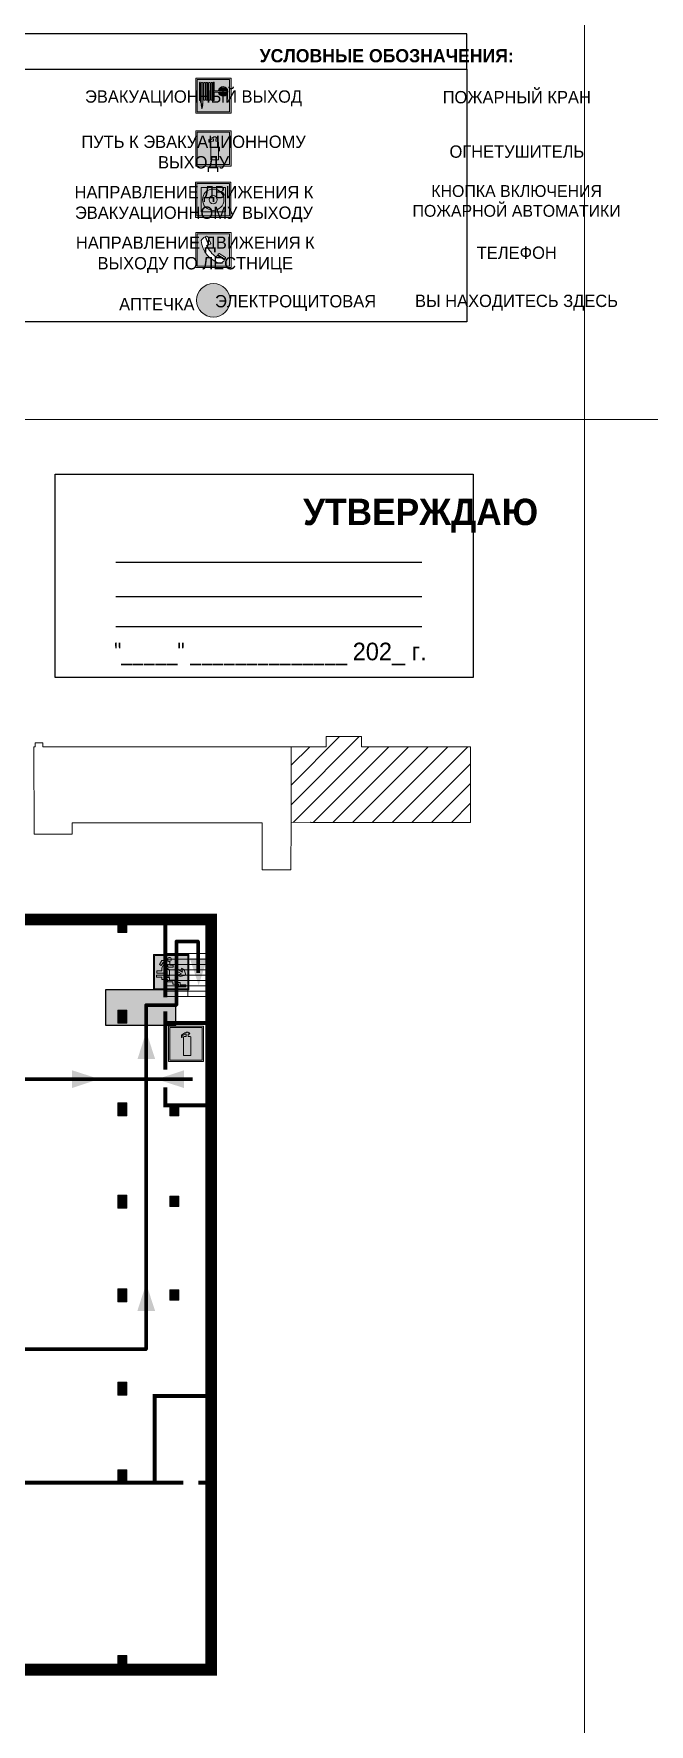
# Model space of a CAD drawing. Header units: millimetres. Extents: x 13810 to 67229, y 12374 to 21950.
# Drawn here: x 38637.1 to 38777, y 15042.7 to 15426.6 of the extents above; entities that cross this region are included whole.
import ezdxf

# ---------------------------------------------------------------- set-up
doc = ezdxf.new("R2010")
doc.units = ezdxf.units.MM
doc.layers.add('План_Штампы', color=7, linetype='Continuous')
doc.styles.add('обычный', font='arial.ttf')

# ---------------------------------------------------------------- blocks, each defined once
blk = doc.blocks.new('A$C37112FD5')
at = {"true_color": 0xf5f5ff}
h = blk.add_hatch(color=7, dxfattribs=at)
h.dxf.hatch_style = 1
h.paths.add_polyline_path([(12.8, -7.4), (0, -7.4), (0, -20.2), (12.8, -20.2)])
h.paths.add_polyline_path([(12.29, -7.91), (12.29, -19.69), (0.51, -19.69), (0.51, -7.91)], flags=16)
h.paths.add_polyline_path([(4.98, -9.04, -0.42597), (5.17, -9.22), (5.17, -12.25), (5.17, -15.29, -0.432244), (4.98, -15.47), (4.83, -15.47, -0.42597), (4.64, -15.29), (4.64, -12.25), (4.64, -9.22, -0.432244), (4.83, -9.04)], flags=0)
h.paths.add_polyline_path([(4.28, -9.22), (4.28, -12.25), (4.28, -15.29, -0.432244), (4.09, -15.47), (3.94, -15.47, -0.42597), (3.75, -15.29), (3.75, -12.25), (3.75, -9.22, -0.432244), (3.94, -9.04), (4.09, -9.04, -0.42597)], flags=0)
h.paths.add_polyline_path([(5.72, -9.04), (5.87, -9.04, -0.42597), (6.06, -9.22), (6.06, -12.25), (6.06, -15.29, -0.432244), (5.87, -15.47), (5.72, -15.47, -0.42597), (5.53, -15.29), (5.53, -12.25), (5.53, -9.22, -0.432244)], flags=0)
h.paths.add_polyline_path([(6.42, -8.9), (6.5, -8.9, -0.42597), (6.69, -9.08), (6.69, -12.03), (8.21, -12.03, -15.824349), (8.21, -12.47), (6.69, -12.47), (6.69, -15.42, -0.432244), (6.5, -15.6), (6.42, -15.6)], flags=0)
h.paths.add_polyline_path([(3.39, -9.22), (3.39, -12.25), (3.39, -15.29, -0.432244), (3.2, -15.47), (3.05, -15.47, -0.42597), (2.85, -15.29), (2.85, -12.25), (2.85, -9.22, -0.432244), (3.05, -9.04), (3.2, -9.04, -0.42597)], flags=0)
h.paths.add_polyline_path([(2.5, -9.22), (2.5, -16.71), (1.96, -16.71), (1.96, -9.22, -0.432244), (2.15, -9.04), (2.31, -9.04, -0.42597)], flags=0)
h.paths.add_polyline_path([(1.61, -8.9), (1.61, -15.6), (1.57, -15.6, -0.42597), (1.37, -15.42), (1.37, -12.03), (1.37, -9.09, -0.432244), (1.57, -8.9)], flags=0)
h.paths.add_polyline_path([(9.76, -10.81), (9.76, -12.03), (8.49, -12.03, -0.336371)], flags=0)
h.paths.add_polyline_path([(8.49, -12.47), (9.76, -12.47), (9.76, -13.7, -0.336371)], flags=0)
h.paths.add_polyline_path([(10.11, -10.81, -0.336371), (11.38, -12.03), (10.11, -12.03)], flags=0)
h.paths.add_polyline_path([(10.11, -12.47), (11.38, -12.47, -0.336371), (10.11, -13.7)], flags=0)
h.paths.add_polyline_path([(2.5, -16.84), (2.5, -17.05), (1.97, -17.05), (1.97, -16.84)], flags=0)
h.paths.add_polyline_path([(2.5, -17.24, -0.033778), (2.24, -18.6, -0.033778), (1.97, -17.24)], flags=0)
h = blk.add_hatch(color=242)
h.dxf.hatch_style = 1
h.paths.add_polyline_path([(12.29, -7.91), (0.51, -7.91), (0.51, -19.69), (12.29, -19.69)])
h.paths.add_polyline_path([(6.42, -15.6), (6.42, -8.9), (6.5, -8.9, -0.42597), (6.69, -9.08), (6.69, -12.03), (8.21, -12.03, -15.824349), (8.21, -12.47), (6.69, -12.47), (6.69, -15.42, -0.432244), (6.5, -15.6)], flags=16)
h.paths.add_polyline_path([(5.87, -15.47), (5.72, -15.47, -0.42597), (5.53, -15.29), (5.53, -12.25), (5.53, -9.22, -0.432244), (5.72, -9.04), (5.87, -9.04, -0.42597), (6.06, -9.22), (6.06, -12.25), (6.06, -15.29, -0.432244)], flags=16)
h.paths.add_polyline_path([(4.98, -15.47), (4.83, -15.47, -0.42597), (4.64, -15.29), (4.64, -12.25), (4.64, -9.22, -0.432244), (4.83, -9.04), (4.98, -9.04, -0.42597), (5.17, -9.22), (5.17, -12.25), (5.17, -15.29, -0.432244)], flags=16)
h.paths.add_polyline_path([(4.09, -15.47), (3.94, -15.47, -0.42597), (3.75, -15.29), (3.75, -12.25), (3.75, -9.22, -0.432244), (3.94, -9.04), (4.09, -9.04, -0.42597), (4.28, -9.22), (4.28, -12.25), (4.28, -15.29, -0.432244)], flags=16)
h.paths.add_polyline_path([(3.2, -15.47), (3.05, -15.47, -0.42597), (2.85, -15.29), (2.85, -12.25), (2.85, -9.22, -0.432244), (3.05, -9.04), (3.2, -9.04, -0.42597), (3.39, -9.22), (3.39, -12.25), (3.39, -15.29, -0.432244)], flags=16)
h.paths.add_polyline_path([(2.5, -17.05), (1.97, -17.05), (1.97, -16.84), (2.5, -16.84)], flags=16)
h.paths.add_polyline_path([(2.5, -17.24, -0.033778), (2.24, -18.6, -0.033778), (1.97, -17.24)], flags=16)
h.paths.add_polyline_path([(2.5, -16.71), (1.96, -16.71), (1.96, -9.22, -0.432244), (2.15, -9.04), (2.31, -9.04, -0.42597), (2.5, -9.22)], flags=16)
h.paths.add_polyline_path([(1.61, -15.6), (1.57, -15.6, -0.42597), (1.37, -15.42), (1.37, -12.03), (1.37, -9.09, -0.432244), (1.57, -8.9), (1.61, -8.9)], flags=16)
h.paths.add_polyline_path([(8.49, -12.47), (9.76, -12.47), (9.76, -13.7, -0.336371)], flags=0)
h.paths.add_polyline_path([(10.11, -13.7), (10.11, -12.47), (11.38, -12.47, -0.336371)], flags=0)
h.paths.add_polyline_path([(8.49, -12.03, -0.336371), (9.76, -10.81), (9.76, -12.03)], flags=0)
h.paths.add_polyline_path([(10.11, -12.03), (10.11, -10.81, -0.336371), (11.38, -12.03)], flags=0)
h = blk.add_hatch(color=7, dxfattribs=at)
h.dxf.hatch_style = 1
h.paths.add_polyline_path([(1.61, -8.9), (1.57, -8.9, 0.432244), (1.37, -9.09), (1.37, -12.03), (1.37, -15.42, 0.42597), (1.57, -15.6), (1.61, -15.6)])
h.paths.add_polyline_path([(2.5, -9.22, 0.42597), (2.31, -9.04), (2.15, -9.04, 0.432244), (1.96, -9.22), (1.96, -16.71), (2.5, -16.71)])
h.paths.add_polyline_path([(2.5, -16.84), (1.97, -16.84), (1.97, -17.05), (2.5, -17.05)])
h.paths.add_polyline_path([(2.5, -17.24), (1.97, -17.24, 0.033778), (2.24, -18.6, 0.033778)])
h.paths.add_polyline_path([(3.39, -12.25), (3.39, -9.22, 0.42597), (3.2, -9.04), (3.05, -9.04, 0.432244), (2.85, -9.22), (2.85, -12.25), (2.85, -15.29, 0.42597), (3.05, -15.47), (3.2, -15.47, 0.432244), (3.39, -15.29)])
h.paths.add_polyline_path([(4.28, -12.25), (4.28, -9.22, 0.42597), (4.09, -9.04), (3.94, -9.04, 0.432244), (3.75, -9.22), (3.75, -12.25), (3.75, -15.29, 0.42597), (3.94, -15.47), (4.09, -15.47, 0.432244), (4.28, -15.29)])
h.paths.add_polyline_path([(5.17, -12.25), (5.17, -9.22, 0.42597), (4.98, -9.04), (4.83, -9.04, 0.432244), (4.64, -9.22), (4.64, -12.25), (4.64, -15.29, 0.42597), (4.83, -15.47), (4.98, -15.47, 0.432244), (5.17, -15.29)])
h.paths.add_polyline_path([(6.06, -12.25), (6.06, -9.22, 0.42597), (5.87, -9.04), (5.72, -9.04, 0.432244), (5.53, -9.22), (5.53, -12.25), (5.53, -15.29, 0.42597), (5.72, -15.47), (5.87, -15.47, 0.432244), (6.06, -15.29)])
h.paths.add_polyline_path([(6.69, -12.47), (8.21, -12.47, 15.824349), (8.21, -12.03), (6.69, -12.03), (6.69, -9.08, 0.42597), (6.5, -8.9), (6.42, -8.9), (6.42, -15.6), (6.5, -15.6, 0.432244), (6.69, -15.42)])
h.paths.add_polyline_path([(8.49, -12.47), (9.76, -12.47), (9.76, -13.7, -0.336371)], flags=16)
h.paths.add_polyline_path([(8.49, -12.03, -0.336371), (9.76, -10.81), (9.76, -12.03)], flags=16)
h.paths.add_polyline_path([(10.11, -12.47), (11.38, -12.47, -0.336371), (10.11, -13.7)], flags=16)
h.paths.add_polyline_path([(10.11, -12.03), (10.11, -10.81, -0.336371), (11.38, -12.03)], flags=16)
h = blk.add_hatch(color=242)
h.dxf.hatch_style = 1
h.paths.add_polyline_path([(9.76, -10.81, 0.336371), (8.49, -12.03), (9.76, -12.03)])
h.paths.add_polyline_path([(10.11, -10.81), (10.11, -12.03), (11.38, -12.03, 0.336371)])
h.paths.add_polyline_path([(11.38, -12.47), (10.11, -12.47), (10.11, -13.7, 0.336371)])
h.paths.add_polyline_path([(9.76, -12.47), (8.49, -12.47, 0.336371), (9.76, -13.7)])
at = {"color": 242, "lineweight": 5}
for p, q in [((0, -20.2), (0, -7.4)), ((0, -7.4), (12.8, -7.4)), ((1.37, -12.03), (1.37, -9.08)), ((1.37, -12.03), (1.37, -15.42)), ((1.57, -8.9), (1.61, -8.9)), ((1.61, -8.9), (1.61, -15.6)), ((1.96, -16.71), (1.96, -9.22)), ((2.15, -9.04), (2.31, -9.04)), ((2.5, -16.71), (2.5, -9.22)), ((2.85, -12.25), (2.85, -9.22)), ((2.85, -12.25), (2.85, -15.29)), ((3.05, -9.04), (3.2, -9.04)), ((3.39, -12.25), (3.39, -9.22)), ((3.39, -12.25), (3.39, -15.29)), ((3.75, -12.25), (3.75, -9.22)), ((3.75, -12.25), (3.75, -15.29)), ((3.94, -9.04), (4.09, -9.04)), ((4.28, -12.25), (4.28, -9.22)), ((4.28, -12.25), (4.28, -15.29)), ((4.64, -12.25), (4.64, -9.22)), ((4.64, -12.25), (4.64, -15.29)), ((4.83, -9.04), (4.98, -9.04)), ((5.17, -12.25), (5.17, -9.22)), ((5.17, -12.25), (5.17, -15.29)), ((5.53, -12.25), (5.53, -9.22)), ((5.53, -12.25), (5.53, -15.29)), ((5.72, -9.04), (5.87, -9.04)), ((6.06, -12.25), (6.06, -9.22)), ((6.06, -12.25), (6.06, -15.29)), ((6.42, -8.9), (6.42, -15.6)), ((6.5, -8.9), (6.42, -8.9)), ((6.69, -12.03), (6.69, -9.08)), ((8.21, -12.03), (6.69, -12.03)), ((9.76, -12.03), (8.49, -12.03)), ((9.76, -10.81), (9.76, -12.03)), ((10.11, -10.81), (10.11, -12.03)), ((11.38, -12.03), (10.11, -12.03)), ((12.8, -20.2), (12.8, -7.4)), ((1.57, -15.6), (1.61, -15.6)), ((1.96, -16.71), (2.5, -16.71)), ((1.97, -16.84), (2.5, -16.84)), ((1.97, -17.05), (1.97, -16.84)), ((2.5, -17.05), (1.97, -17.05)), ((1.97, -17.24), (2.5, -17.24)), ((2.5, -16.84), (2.5, -17.05)), ((3.05, -15.47), (3.2, -15.47)), ((3.94, -15.47), (4.09, -15.47)), ((4.83, -15.47), (4.98, -15.47)), ((5.72, -15.47), (5.87, -15.47)), ((6.42, -15.6), (6.5, -15.6)), ((8.21, -12.47), (6.69, -12.47)), ((6.69, -12.47), (6.69, -15.42)), ((9.76, -12.47), (8.49, -12.47)), ((9.76, -12.47), (9.76, -13.7)), ((11.38, -12.47), (10.11, -12.47)), ((10.11, -12.47), (10.11, -13.7)), ((0, -20.2), (12.8, -20.2))]:
    blk.add_line(p, q, dxfattribs=at)
blk.add_lwpolyline([(0.51, -7.91), (12.29, -7.91), (12.29, -19.69), (0.51, -19.69)], close=True, dxfattribs=at)
for centre, radius, start, end in [((1.56, -9.09), 0.182, 87.10267, 180.60715), ((2.15, -9.22), 0.182, 87.10267, 180.60715), ((2.32, -9.22), 0.182, 359.39285, 92.89733), ((3.04, -9.22), 0.182, 87.10267, 180.60715), ((3.21, -9.22), 0.182, 359.39285, 92.89733), ((3.93, -9.22), 0.182, 87.10267, 180.60715), ((4.1, -9.22), 0.182, 359.39285, 92.89733), ((4.82, -9.22), 0.182, 87.10267, 180.60715), ((4.99, -9.22), 0.182, 359.39285, 92.89733), ((5.71, -9.22), 0.182, 87.10267, 180.60715), ((5.88, -9.22), 0.182, 359.39285, 92.89733), ((6.51, -9.09), 0.182, 359.39285, 92.89733), ((9.93, -12.25), 1.74, 187.23185, 172.76815), ((9.93, -12.25), 1.46, 96.99266, 171.35851), ((9.93, -12.25), 1.46, 8.64149, 83.00734), ((1.56, -15.42), 0.182, 179.39285, 272.89733), ((12.17, -15.98), 10.27, 187.04098, 194.7793), ((-7.7, -15.98), 10.27, 345.2207, 352.95902), ((3.04, -15.29), 0.182, 179.39285, 272.89733), ((3.21, -15.29), 0.182, 267.10267, 0.60715), ((3.93, -15.29), 0.182, 179.39285, 272.89733), ((4.1, -15.29), 0.182, 267.10267, 0.60715), ((4.82, -15.29), 0.182, 179.39285, 272.89733), ((4.99, -15.29), 0.182, 267.10267, 0.60715), ((5.71, -15.29), 0.182, 179.39285, 272.89733), ((5.88, -15.29), 0.182, 267.10267, 0.60715), ((6.51, -15.42), 0.182, 267.10267, 0.60715), ((9.93, -12.25), 1.46, 188.64149, 263.00734), ((9.93, -12.25), 1.46, 276.99266, 351.35851)]:
    blk.add_arc(centre, radius, start, end, dxfattribs=at)
blk = doc.blocks.new('A$C7B8C2D5B')
at = {"lineweight": 0}
h = blk.add_hatch(color=5, dxfattribs=at)
h.dxf.hatch_style = 1
h.paths.add_polyline_path([(1.4, -3.02, 1), (-2.11, -3.02, 1)])
at = {"color": 5, "lineweight": 0}
blk.add_circle((-0.36, -3.02), 1.75, dxfattribs=at)
blk = doc.blocks.new('A$C456E1F9C')
at = {"lineweight": 5}
h = blk.add_hatch(color=242, dxfattribs=at)
h.paths.add_polyline_path([(0.51, -1.47), (0.51, -13.26), (12.29, -13.26), (12.29, -1.47)])
h.paths.add_polyline_path([(5.42, -4.95, -0.254479), (4.78, -5.4), (3.52, -2.53, -0.209735), (4.23, -2.4)], flags=16)
h.paths.add_polyline_path([(8.53, -8.6), (10.87, -10.17), (10.54, -10.76), (8.03, -9.13, -0.192251)], flags=16)
h.paths.add_polyline_path([(4.61, -5.49, 0.005518), (3.87, -5.72, 0.128647), (7.49, -10.01, 0.00809), (7.83, -9.33), (10.47, -10.97, -0.16736), (8.99, -12.25, -0.327862), (1.95, -3.95, -0.166952), (3.36, -2.62)], flags=16)
at = {"color": 242, "lineweight": 5}
for p, q in [((0, -13.77), (0, -0.97)), ((12.8, -0.97), (0, -0.97)), ((4.61, -5.49), (3.36, -2.62)), ((3.52, -2.53), (4.78, -5.4)), ((4.23, -2.4), (5.42, -4.95)), ((12.8, -13.77), (12.8, -0.97)), ((7.83, -9.33), (10.47, -10.97)), ((8.03, -9.13), (10.54, -10.76)), ((10.81, -10.12), (8.53, -8.6)), ((10.54, -10.76), (10.8, -10.3)), ((10.8, -10.3), (10.81, -10.12)), ((0, -13.77), (12.8, -13.77))]:
    blk.add_line(p, q, dxfattribs=at)
blk.add_lwpolyline([(0.51, -1.47), (12.29, -1.47), (12.29, -13.26), (0.51, -13.26)], close=True, dxfattribs=at)
for centre, radius, start, end in [((4.59, -5.34), 2.99, 114.28453, 152.19739), ((11.12, -3.31), 9.19, 183.99153, 256.60086), ((4.02, -3.27), 0.891, 76.32839, 123.70924), ((14.98, -39.1), 35.17, 107.14873, 108.41345), ((13.86, -0.94), 11.08, 205.55365, 234.87622), ((4.68, -4.59), 0.824, 276.9621, 334.07228), ((-13.31, 0.8), 23.44, 332.54871, 334.40268), ((8.94, -9.5), 0.989, 114.40924, 157.93883), ((7.87, -9.46), 3, 291.92908, 329.9329)]:
    blk.add_arc(centre, radius, start, end, dxfattribs=at)
blk = doc.blocks.new('A$C54414219')
at = {"true_color": 0xffffff}
h = blk.add_hatch(color=7, dxfattribs=at)
h.paths.add_polyline_path([(2.39, -9.45), (2.39, -18.3), (11.23, -18.3), (11.23, -9.45)], flags=0)
h.paths.add_polyline_path([(10.71, -13.87, -1), (2.92, -13.87, -1)], flags=0)
h.paths.add_polyline_path([(8.3, -13.87, -1), (5.33, -13.87, -1)], flags=0)
h.paths.add_polyline_path([(0.41, -7.47), (0.41, -20.27), (13.21, -20.27), (13.21, -7.47)])
h.paths.add_polyline_path([(0.92, -19.77), (12.71, -19.77), (12.71, -7.98), (0.92, -7.98)], flags=16)
h.paths.add_polyline_path([(11.23, -9.45), (11.23, -18.3), (2.39, -18.3), (2.39, -9.45)], flags=0)
at = {"lineweight": 5}
h = blk.add_hatch(color=242, dxfattribs=at)
h.paths.add_polyline_path([(12.71, -7.98), (0.92, -7.98), (0.92, -19.77), (12.71, -19.77)])
h.paths.add_polyline_path([(11.23, -18.3), (2.39, -18.3), (2.39, -9.45), (11.23, -9.45)], flags=16)
h.paths.add_polyline_path([(10.71, -13.87, -1), (2.92, -13.87, -1)], flags=0)
h.paths.add_polyline_path([(8.3, -13.87, -1), (5.33, -13.87, -1)], flags=0)
at = {"true_color": 0xffffff}
h = blk.add_hatch(color=7, dxfattribs=at)
h.paths.add_polyline_path([(2.39, -9.45), (2.39, -18.3), (11.23, -18.3), (11.23, -9.45)])
h.paths.add_polyline_path([(10.71, -13.87, -1), (2.92, -13.87, -1)], flags=16)
h.paths.add_polyline_path([(8.3, -13.87, -1), (5.33, -13.87, -1)], flags=0)
at = {"lineweight": 5}
h = blk.add_hatch(color=242, dxfattribs=at)
h.paths.add_polyline_path([(2.92, -13.87, 1), (10.71, -13.87, 1)])
h.paths.add_polyline_path([(8.3, -13.87, -1), (5.33, -13.87, -1)], flags=16)
at = {"color": 242, "lineweight": 5}
for p, q in [((0.41, -20.27), (0.41, -7.47)), ((0.41, -7.47), (13.21, -7.47)), ((0.41, -7.47), (13.21, -7.47)), ((13.21, -20.27), (13.21, -7.47)), ((0.41, -20.27), (13.21, -20.27))]:
    blk.add_line(p, q, dxfattribs=at)
for points in [[(0.92, -7.98), (12.71, -7.98), (12.71, -19.77), (0.92, -19.77)], [(2.39, -9.45), (11.23, -9.45), (11.23, -18.3), (2.39, -18.3)]]:
    blk.add_lwpolyline(points, close=True, dxfattribs=at)
for radius in [3.89, 1.49]:
    blk.add_circle((6.81, -13.87), radius, dxfattribs=at)
blk = doc.blocks.new('A$C3AD82952')
at = {"true_color": 0xf5f5ff}
h = blk.add_hatch(color=7, dxfattribs=at)
h.dxf.hatch_style = 1
h.paths.add_polyline_path([(8.21, 8.73, 0.414214), (7.89, 9.05), (7.22, 9.05), (7.22, 9.92), (7.59, 9.92, 1), (7.57, 10.36), (7.22, 10.36), (7.22, 10.6), (6.43, 10.6), (6.43, 10.36), (6.01, 10.36), (4.74, 9.59), (4.74, 8.69), (4.98, 8.73), (4.98, 9.26), (6.12, 9.91), (6.43, 9.91), (6.43, 9.05), (5.76, 9.05, 0.414214), (5.44, 8.73), (5.44, 2.2), (8.21, 2.2)], flags=0)
h.paths.add_polyline_path([(12.8, 12.8), (0, 12.8), (0, 0), (12.8, 0)])
h.paths.add_polyline_path([(0.51, 12.29), (12.29, 12.29), (12.29, 0.51), (0.51, 0.51)], flags=16)
h.paths.add_polyline_path([(4.74, 9.59), (6.01, 10.36), (6.43, 10.36), (6.43, 10.6), (7.22, 10.6), (7.22, 10.36), (7.59, 10.36, -0.94586), (7.59, 9.92), (7.22, 9.92), (7.22, 9.05), (7.89, 9.05, -0.414214), (8.21, 8.73), (8.21, 2.2), (5.44, 2.2), (5.44, 8.73, -0.414214), (5.76, 9.05), (6.43, 9.05), (6.43, 9.91), (6.12, 9.91), (4.98, 9.26), (4.98, 8.73), (4.74, 8.69)], flags=0)
h = blk.add_hatch(color=242)
h.dxf.hatch_style = 1
h.paths.add_polyline_path([(12.29, 12.29), (0.51, 12.29), (0.51, 0.51), (12.29, 0.51)])
h.paths.add_polyline_path([(4.74, 8.69), (4.74, 9.59), (6.01, 10.36), (6.43, 10.36), (6.43, 10.6), (7.22, 10.6), (7.22, 10.36), (7.59, 10.36, -0.94586), (7.59, 9.92), (7.22, 9.92), (7.22, 9.05), (7.89, 9.05, -0.414214), (8.21, 8.73), (8.21, 2.2), (5.44, 2.2), (5.44, 8.73, -0.414214), (5.76, 9.05), (6.43, 9.05), (6.43, 9.91), (6.12, 9.91), (4.98, 9.26), (4.98, 8.73)], flags=16)
h = blk.add_hatch(color=7, dxfattribs=at)
h.dxf.hatch_style = 1
h.paths.add_polyline_path([(8.21, 8.73, 0.414214), (7.89, 9.05), (7.22, 9.05), (7.22, 9.92), (7.59, 9.92, 1), (7.57, 10.36), (7.22, 10.36), (7.22, 10.6), (6.43, 10.6), (6.43, 10.36), (6.01, 10.36), (4.74, 9.59), (4.74, 8.69), (4.98, 8.73), (4.98, 9.26), (6.12, 9.91), (6.43, 9.91), (6.43, 9.05), (5.76, 9.05, 0.414214), (5.44, 8.73), (5.44, 2.2), (8.21, 2.2)])
at = {"color": 242, "lineweight": 5}
for p, q in [((0, 0), (0, 12.8)), ((0, 12.8), (12.8, 12.8)), ((12.8, 0), (12.8, 12.8)), ((6.01, 10.36), (4.74, 9.59)), ((4.74, 9.59), (4.74, 8.69)), ((4.74, 8.69), (4.98, 8.73)), ((4.98, 9.26), (6.12, 9.91)), ((4.98, 8.73), (4.98, 9.26)), ((5.44, 2.2), (5.44, 8.73)), ((5.76, 9.05), (6.43, 9.05)), ((6.01, 10.36), (6.43, 10.36)), ((6.12, 9.91), (6.43, 9.91)), ((7.22, 10.6), (6.43, 10.6)), ((6.43, 10.6), (6.43, 10.36)), ((6.43, 9.91), (6.43, 9.05)), ((7.22, 10.36), (7.22, 10.6)), ((7.59, 10.36), (7.22, 10.36)), ((7.22, 9.05), (7.22, 9.92)), ((7.59, 9.92), (7.22, 9.92)), ((7.89, 9.05), (7.22, 9.05)), ((8.21, 2.2), (8.21, 8.73)), ((0, 0), (12.8, 0)), ((5.44, 2.2), (8.21, 2.2))]:
    blk.add_line(p, q, dxfattribs=at)
blk.add_lwpolyline([(0.51, 12.29), (12.29, 12.29), (12.29, 0.51), (0.51, 0.51)], close=True, dxfattribs=at)
for centre, radius, start, end in [((5.76, 8.73), 0.32, 90, 180), ((7.58, 10.14), 0.223, 273.18746, 86.81254), ((7.89, 8.73), 0.32, 0, 90)]:
    blk.add_arc(centre, radius, start, end, dxfattribs=at)
blk = doc.blocks.new('A$C7B4425F7')
at = {"true_color": 0xffffff}
blk.add_hatch(color=7, dxfattribs=at).paths.add_polyline_path([(0, 0), (-16, 0), (-16, -8), (0, -8)])
h = blk.add_hatch(color=126)
h.paths.add_polyline_path([(-0.2, -0.2), (-15.8, -0.2), (-15.8, -7.8), (-0.2, -7.8)])
h.paths.add_polyline_path([(-11.76, -2.03), (-11.76, -3.66), (-11.17, -3.66, -0.568275), (-11.17, -6.18), (-12.58, -6.18), (-12.58, -2.03)], flags=16)
h.paths.add_polyline_path([(-13.33, -4.12, -0.495768), (-13.59, -6.18), (-15.03, -6.18), (-15.03, -2.03), (-13.59, -2.03, -0.487973)], flags=16)
h.paths.add_polyline_path([(-10.25, -2.03), (-9.48, -2.03), (-9.48, -6.18), (-10.25, -6.18)], flags=16)
h.paths.add_polyline_path([(-13.84, -3.69), (-14.24, -3.69), (-14.24, -3.03), (-13.9, -3.03, -0.692621)], flags=0)
h.paths.add_polyline_path([(-9.15, -2.03), (-8.4, -2.03), (-8.04, -3.07), (-7.68, -2.03), (-6.93, -2.03), (-7.64, -4.1), (-6.93, -6.18), (-7.68, -6.18), (-8.04, -5.14), (-8.4, -6.18), (-9.15, -6.18), (-8.44, -4.1)], flags=16)
h.paths.add_polyline_path([(-11.76, -4.46), (-11.42, -4.46, -0.692621), (-11.36, -5.12), (-11.76, -5.12)], flags=0)
h.paths.add_polyline_path([(-13.9, -5.2), (-14.24, -5.2), (-14.24, -4.55), (-13.84, -4.55, -0.708038)], flags=0)
edge = h.paths.add_edge_path(flags=16)
edge.add_ellipse((-5.51, -4.08), major_axis=(0, 2.05), ratio=0.586184, start_angle=0, end_angle=360)
edge = h.paths.add_edge_path(flags=0)
edge.add_ellipse((-5.51, -4.08), major_axis=(0, 1.14), ratio=0.454828, start_angle=0, end_angle=360)
h.paths.add_polyline_path([(-4.13, -4.96, 0.377264), (-3.48, -4.52, 0.0555), (-3.16, -2.03), (-1.66, -2.03), (-1.66, -4.96), (-0.96, -4.96), (-0.96, -7.01), (-1.75, -7.01), (-1.75, -6.18), (-3.3, -6.18), (-3.3, -7.02), (-4.13, -7.02)], flags=16)
h.paths.add_polyline_path([(-2.73, -2.91), (-2.28, -2.91), (-2.28, -4.96), (-3.05, -4.96, 0.079136)], flags=0)
at = {"color": 126}
blk.add_lwpolyline([(-16, -8), (0, -8), (0, 0), (-16, 0)], close=True, dxfattribs=at)
blk = doc.blocks.new('вниз')
at = {"lineweight": 0, "true_color": 0xffffff}
h = blk.add_hatch(color=7, dxfattribs=at)
h.dxf.hatch_style = 1
h.paths.add_polyline_path([(40994.51, -4472.22), (40986.51, -4472.22), (40986.51, -4480.22), (40994.51, -4480.22)])
h.paths.add_polyline_path([(40994.31, -4472.42), (40994.31, -4480.01), (40986.71, -4480.01), (40986.71, -4472.42)], flags=16)
h.paths.add_polyline_path([(40988.43, -4473.53), (40989.43, -4473.53), (40990.19, -4473.96), (40990.19, -4474.6), (40991, -4474.6), (40991, -4475.06), (40989.73, -4475.06), (40989.73, -4474.46), (40989.3, -4475.18), (40990.17, -4475.7), (40990.17, -4477.11), (40989.63, -4477.11), (40989.63, -4476.01), (40988.94, -4475.59), (40988.94, -4476.46), (40988.94, -4476.46), (40987.47, -4476.46), (40987.26, -4476.46), (40987.26, -4475.92), (40988.4, -4475.92), (40988.4, -4475.2), (40989.1, -4473.99), (40988.66, -4473.99), (40988.24, -4474.7), (40987.86, -4474.47), (40988.41, -4473.56)], flags=0)
h.paths.add_polyline_path([(40990.55, -4473.29, -1), (40989.69, -4473.29, -1)], flags=0)
h.paths.add_polyline_path([(40988.85, -4476.89), (40988.85, -4477.43), (40990.1, -4477.43), (40990.1, -4477.99), (40991.34, -4477.99), (40991.34, -4478.54), (40992.59, -4478.54), (40992.59, -4479.09), (40993.83, -4479.09), (40993.83, -4479.52), (40992.17, -4479.52), (40992.17, -4478.97), (40990.91, -4478.97), (40990.91, -4478.41), (40989.68, -4478.41), (40989.68, -4477.86), (40988.43, -4477.86), (40988.43, -4477.31), (40987.6, -4477.31), (40987.18, -4477.31), (40987.18, -4476.89)], flags=0)
h.paths.add_polyline_path([(40991.61, -4475.33), (40993.12, -4476.2), (40992.9, -4475.27), (40993.48, -4475.6), (40993.83, -4476.88), (40992.56, -4477.22), (40991.97, -4476.88), (40992.9, -4476.61), (40991.38, -4475.74), (40991.58, -4475.39)], flags=0)
h.paths.add_polyline_path([(40990.19, -4473.96), (40989.43, -4473.53), (40988.43, -4473.53), (40988.41, -4473.56), (40987.86, -4474.47), (40988.24, -4474.7), (40988.66, -4473.99), (40989.1, -4473.99), (40988.4, -4475.2), (40988.4, -4475.92), (40987.26, -4475.92), (40987.26, -4476.46), (40987.47, -4476.46), (40988.94, -4476.46), (40988.94, -4476.27), (40988.94, -4475.59), (40989.63, -4476.01), (40989.63, -4477.11), (40990.17, -4477.11), (40990.17, -4475.7), (40989.3, -4475.18), (40989.73, -4474.46), (40989.73, -4475.06), (40991, -4475.06), (40991, -4474.6), (40990.19, -4474.6)], flags=0)
h.paths.add_polyline_path([(40990.55, -4473.29, 1), (40989.69, -4473.29, 1)], flags=0)
h.paths.add_polyline_path([(40991.61, -4475.33), (40991.58, -4475.39), (40991.38, -4475.74), (40992.9, -4476.61), (40991.97, -4476.88), (40992.56, -4477.22), (40993.83, -4476.88), (40993.48, -4475.6), (40992.9, -4475.27), (40993.12, -4476.2)], flags=0)
h.paths.add_polyline_path([(40990.1, -4477.43), (40988.85, -4477.43), (40988.85, -4476.89), (40987.18, -4476.89), (40987.18, -4477.31), (40987.6, -4477.31), (40988.43, -4477.31), (40988.43, -4477.86), (40989.68, -4477.86), (40989.68, -4478.41), (40990.91, -4478.41), (40990.91, -4478.97), (40992.17, -4478.97), (40992.17, -4479.52), (40993.83, -4479.52), (40993.83, -4479.09), (40992.59, -4479.09), (40992.59, -4478.54), (40991.34, -4478.54), (40991.34, -4477.99), (40990.1, -4477.99)], flags=0)
at = {"lineweight": 0}
h = blk.add_hatch(color=126, dxfattribs=at)
h.dxf.hatch_style = 1
h.paths.add_polyline_path([(40994.31, -4472.42), (40986.71, -4472.42), (40986.71, -4480.01), (40994.31, -4480.01)])
h.paths.add_polyline_path([(40988.43, -4473.53), (40989.43, -4473.53), (40990.19, -4473.96), (40990.19, -4474.6), (40991, -4474.6), (40991, -4475.06), (40989.73, -4475.06), (40989.73, -4474.46), (40989.3, -4475.18), (40990.17, -4475.7), (40990.17, -4477.11), (40989.63, -4477.11), (40989.63, -4476.01), (40988.94, -4475.59), (40988.94, -4476.46), (40988.94, -4476.46), (40987.47, -4476.46), (40987.26, -4476.46), (40987.26, -4475.92), (40988.4, -4475.92), (40988.4, -4475.2), (40989.1, -4473.99), (40988.66, -4473.99), (40988.24, -4474.7), (40987.86, -4474.47), (40988.41, -4473.56)], flags=16)
h.paths.add_polyline_path([(40990.55, -4473.29, -1), (40989.69, -4473.29, -1)], flags=16)
h.paths.add_polyline_path([(40988.85, -4476.89), (40988.85, -4477.43), (40990.1, -4477.43), (40990.1, -4477.99), (40991.34, -4477.99), (40991.34, -4478.54), (40992.59, -4478.54), (40992.59, -4479.09), (40993.83, -4479.09), (40993.83, -4479.52), (40992.17, -4479.52), (40992.17, -4478.97), (40990.91, -4478.97), (40990.91, -4478.41), (40989.68, -4478.41), (40989.68, -4477.86), (40988.43, -4477.86), (40988.43, -4477.31), (40987.6, -4477.31), (40987.18, -4477.31), (40987.18, -4476.89)], flags=16)
h.paths.add_polyline_path([(40991.61, -4475.33), (40993.12, -4476.2), (40992.9, -4475.27), (40993.48, -4475.6), (40993.83, -4476.88), (40992.56, -4477.22), (40991.97, -4476.88), (40992.9, -4476.61), (40991.38, -4475.74), (40991.58, -4475.39)], flags=16)
at = {"lineweight": 0, "true_color": 0xffffff}
h = blk.add_hatch(color=7, dxfattribs=at)
h.dxf.hatch_style = 1
h.paths.add_polyline_path([(40989.73, -4474.46), (40989.73, -4475.06), (40991, -4475.06), (40991, -4474.6), (40990.19, -4474.6), (40990.19, -4473.96), (40989.43, -4473.53), (40988.43, -4473.53), (40988.41, -4473.56), (40987.86, -4474.47), (40988.24, -4474.7), (40988.66, -4473.99), (40989.1, -4473.99), (40988.4, -4475.2), (40988.4, -4475.92), (40987.26, -4475.92), (40987.26, -4476.46), (40987.47, -4476.46), (40988.94, -4476.46), (40988.94, -4475.59), (40989.63, -4476.01), (40989.63, -4477.11), (40990.17, -4477.11), (40990.17, -4475.7), (40989.3, -4475.18)])
h.paths.add_polyline_path([(40989.69, -4473.29, 1), (40990.55, -4473.29, 1)])
h.paths.add_polyline_path([(40991.61, -4475.33), (40991.58, -4475.39), (40991.38, -4475.74), (40992.9, -4476.61), (40991.97, -4476.88), (40992.56, -4477.22), (40993.83, -4476.88), (40993.48, -4475.6), (40992.9, -4475.27), (40993.12, -4476.2)])
h.paths.add_polyline_path([(40990.1, -4477.43), (40988.85, -4477.43), (40988.85, -4476.89), (40987.18, -4476.89), (40987.18, -4477.31), (40987.6, -4477.31), (40988.43, -4477.31), (40988.43, -4477.86), (40989.68, -4477.86), (40989.68, -4478.41), (40990.91, -4478.41), (40990.91, -4478.97), (40992.17, -4478.97), (40992.17, -4479.52), (40993.83, -4479.52), (40993.83, -4479.09), (40992.59, -4479.09), (40992.59, -4478.54), (40991.34, -4478.54), (40991.34, -4477.99), (40990.1, -4477.99)])
at = {"color": 126, "lineweight": 0}
for points in [[(40986.51, -4472.22), (40994.51, -4472.22), (40994.51, -4480.22), (40986.51, -4480.22)], [(40986.71, -4472.42), (40994.31, -4472.42), (40994.31, -4480.01), (40986.71, -4480.01)]]:
    blk.add_lwpolyline(points, close=True, dxfattribs=at)
for points in [[(40987.6, -4477.31), (40987.18, -4477.31), (40987.18, -4476.89), (40988.85, -4476.89), (40988.85, -4477.43), (40990.1, -4477.43), (40990.1, -4477.99), (40991.34, -4477.99), (40991.34, -4478.54), (40992.59, -4478.54), (40992.59, -4479.09), (40993.83, -4479.09), (40993.83, -4479.52), (40992.17, -4479.52), (40992.17, -4478.97), (40990.91, -4478.97), (40990.91, -4478.41), (40989.68, -4478.41), (40989.68, -4477.86), (40988.43, -4477.86), (40988.43, -4477.31), (40987.6, -4477.31)], [(40987.47, -4476.46), (40987.26, -4476.46), (40987.26, -4475.92), (40988.4, -4475.92), (40988.4, -4475.2), (40989.1, -4473.99), (40988.66, -4473.99), (40988.24, -4474.7), (40987.86, -4474.47), (40988.41, -4473.56), (40988.43, -4473.53), (40989.43, -4473.53), (40990.19, -4473.96), (40990.19, -4474.6), (40991, -4474.6), (40991, -4475.06), (40989.73, -4475.06), (40989.73, -4474.46), (40989.3, -4475.18), (40990.17, -4475.7), (40990.17, -4477.11), (40989.63, -4477.11), (40989.63, -4476.01), (40988.94, -4475.59), (40988.94, -4476.46)], [(40987.47, -4476.46), (40988.94, -4476.46), (40988.94, -4476.27)], [(40991.58, -4475.39), (40991.38, -4475.74), (40992.9, -4476.61), (40991.97, -4476.88), (40992.56, -4477.22), (40993.83, -4476.88), (40993.48, -4475.6), (40992.9, -4475.27), (40993.12, -4476.2), (40991.61, -4475.33), (40991.58, -4475.39)]]:
    blk.add_lwpolyline(points, dxfattribs=at)
blk.add_circle((40990.12, -4473.29), 0.432, dxfattribs=at)

msp = doc.modelspace()

# ---------------------------------------------------------------- hatches: boundary and pattern name
at = {"lineweight": 0, "true_color": 0x000000}
h = msp.add_hatch(dxfattribs=at)
h.set_pattern_fill('ANSI31', color=18, angle=180)
h.set_pattern_definition([(225, (77543.9067, 30315.6066), (2.24506403, -2.24506403), [])])
h.paths.add_polyline_path([(38736.36, 15247.5), (38736.36, 15264.7), (38711.57, 15264.7), (38711.57, 15267), (38703.52, 15267), (38703.52, 15264.7), (38695.59, 15264.7), (38695.59, 15247.5), (38700, 15247.54), (38700.05, 15247.5), (38707.7, 15247.5)])
at = {"lineweight": 0}
h = msp.add_hatch(color=256, dxfattribs=at)
h.dxf.hatch_style = 1
h.paths.add_polyline_path([(38658.22, 15225.44), (38656.21, 15225.44), (38656.21, 15222.49), (38658.22, 15222.49)])
h = msp.add_hatch(color=256, dxfattribs=at)
h.dxf.hatch_style = 1
h.paths.add_polyline_path([(38658.22, 15204.87), (38656.21, 15204.87), (38656.21, 15201.92), (38658.22, 15201.92)])
h = msp.add_hatch(color=256, dxfattribs=at)
h.dxf.hatch_style = 1
h.paths.add_polyline_path([(38658.22, 15183.82), (38656.21, 15183.82), (38656.21, 15180.88), (38658.22, 15180.88)])
h = msp.add_hatch(color=256, dxfattribs=at)
h.dxf.hatch_style = 1
h.paths.add_polyline_path([(38670.03, 15183.23), (38668.03, 15183.23), (38668.03, 15180.86), (38670.03, 15180.86)])
h = msp.add_hatch(color=256, dxfattribs=at)
h.dxf.hatch_style = 1
h.paths.add_polyline_path([(38658.22, 15162.84), (38656.21, 15162.84), (38656.21, 15159.9), (38658.22, 15159.9)])
h = msp.add_hatch(color=256, dxfattribs=at)
h.dxf.hatch_style = 1
h.paths.add_polyline_path([(38670.03, 15162.59), (38668.03, 15162.59), (38668.03, 15160.22), (38670.03, 15160.22)])
h = msp.add_hatch(color=256, dxfattribs=at)
h.dxf.hatch_style = 1
h.paths.add_polyline_path([(38658.22, 15141.54), (38656.21, 15141.54), (38656.21, 15138.59), (38658.22, 15138.59)])
h = msp.add_hatch(color=256, dxfattribs=at)
h.dxf.hatch_style = 1
h.paths.add_polyline_path([(38670.03, 15141.32), (38668.03, 15141.32), (38668.03, 15138.96), (38670.03, 15138.96)])
h = msp.add_hatch(color=256, dxfattribs=at)
h.dxf.hatch_style = 1
h.paths.add_polyline_path([(38658.22, 15120.33), (38656.21, 15120.33), (38656.21, 15117.38), (38658.22, 15117.38)])
h = msp.add_hatch(color=256, dxfattribs=at)
h.dxf.hatch_style = 1
h.paths.add_polyline_path([(38658.22, 15100.44), (38656.21, 15100.44), (38656.21, 15097.5), (38658.22, 15097.5)])
h = msp.add_hatch(color=256, dxfattribs=at)
h.dxf.hatch_style = 1
h.paths.add_polyline_path([(38658.22, 15058.3), (38656.21, 15058.3), (38656.21, 15055.36), (38658.22, 15055.36)])

# ---------------------------------------------------------------- linework, layer by layer
at = {"color": 126, "lineweight": 0, "true_color": 0x008754}
for points in [[(38162.27, 15734.05), (38762.27, 15734.05), (38762.27, 15339.05), (38162.27, 15339.05)], [(38162.27, 15734.05), (38762.27, 15734.05), (38762.27, 15339.05), (38162.27, 15339.05)], [(38162.27, 15734.05), (38762.27, 15734.05), (38762.27, 15339.05), (38162.27, 15339.05)], [(38162.27, 15734.05), (38762.27, 15734.05), (38762.27, 15339.05), (38162.27, 15339.05)], [(38762.27, 15734.05), (39362.27, 15734.05), (39362.27, 15339.05), (38762.27, 15339.05)], [(38762.27, 15734.05), (39362.27, 15734.05), (39362.27, 15339.05), (38762.27, 15339.05)], [(38762.27, 15734.05), (39362.27, 15734.05), (39362.27, 15339.05), (38762.27, 15339.05)], [(38762.27, 15734.05), (39362.27, 15734.05), (39362.27, 15339.05), (38762.27, 15339.05)], [(38162.27, 15339.05), (38762.27, 15339.05), (38762.27, 14944.05), (38162.27, 14944.05)], [(38162.27, 15339.05), (38762.27, 15339.05), (38762.27, 14944.05), (38162.27, 14944.05)], [(38162.27, 15339.05), (38762.27, 15339.05), (38762.27, 14944.05), (38162.27, 14944.05)], [(38162.27, 15339.05), (38762.27, 15339.05), (38762.27, 14944.05), (38162.27, 14944.05)], [(38762.27, 15339.05), (39362.27, 15339.05), (39362.27, 14944.05), (38762.27, 14944.05)], [(38762.27, 15339.05), (39362.27, 15339.05), (39362.27, 14944.05), (38762.27, 14944.05)], [(38762.27, 15339.05), (39362.27, 15339.05), (39362.27, 14944.05), (38762.27, 14944.05)], [(38762.27, 15339.05), (39362.27, 15339.05), (39362.27, 14944.05), (38762.27, 14944.05)]]:
    msp.add_lwpolyline(points, close=True, dxfattribs=at)
for points in [[(38591.73, 15418.58), (38735.5, 15418.58), (38735.5, 15426.63), (38591.73, 15426.63)], [(38591.73, 15418.58), (38735.5, 15418.58), (38735.5, 15361.18), (38591.73, 15361.18)], [(38641.98, 15326.63), (38736.99, 15326.63), (38736.99, 15280.42), (38641.98, 15280.42)]]:
    msp.add_lwpolyline(points, close=True)
for points in [[(38655.73, 15306.58), (38725.26, 15306.58)], [(38655.73, 15298.82), (38725.26, 15298.82)], [(38655.73, 15292.03), (38725.26, 15292.03)]]:
    msp.add_lwpolyline(points)
at = {"lineweight": 0}
for points in [[(38695.59, 15247.5), (38700, 15247.54), (38700.05, 15247.5), (38700.05, 15247.5), (38707.7, 15247.5), (38707.7, 15247.5), (38736.36, 15247.5), (38736.36, 15264.7), (38711.57, 15264.7), (38711.57, 15267), (38703.52, 15267), (38703.52, 15264.7), (38639.19, 15264.7), (38639.19, 15265.54), (38637.45, 15265.54), (38637.45, 15264.7), (38637.1, 15264.7), (38637.22, 15244.96), (38637.22, 15244.84), (38645.86, 15244.84), (38645.86, 15247.4), (38688.97, 15247.4), (38688.97, 15236.76), (38692.88, 15236.76), (38692.88, 15236.76), (38695.53, 15236.76), (38695.59, 15247.5)], [(38695.59, 15247.5), (38695.59, 15264.7)], [(38658.22, 15225.44), (38658.22, 15222.49), (38656.21, 15222.49), (38656.21, 15225.44), (38658.22, 15225.44)], [(38677.4, 15217.69), (38667, 15217.69)], [(38672.15, 15217.69), (38672.15, 15207.98)], [(38667, 15216.47), (38677.4, 15216.47)], [(38677.4, 15216.47), (38667, 15216.47)], [(38667, 15215.26), (38677.4, 15215.26)], [(38677.4, 15215.26), (38667, 15215.26)], [(38667, 15214.04), (38677.4, 15214.04)], [(38677.4, 15214.04), (38667, 15214.04)], [(38667, 15212.83), (38677.4, 15212.83)], [(38677.4, 15212.83), (38667, 15212.83)], [(38667, 15211.62), (38677.4, 15211.62)], [(38677.4, 15211.62), (38667, 15211.62)], [(38667, 15210.4), (38677.4, 15210.4)], [(38677.4, 15210.4), (38667, 15210.4)], [(38667, 15209.19), (38677.4, 15209.19)], [(38677.4, 15209.19), (38667, 15209.19)], [(38667, 15207.98), (38677.4, 15207.98)], [(38658.22, 15204.87), (38658.22, 15201.92), (38656.21, 15201.92), (38656.21, 15204.87), (38658.22, 15204.87)], [(38658.22, 15183.82), (38658.22, 15180.88), (38656.21, 15180.88), (38656.21, 15183.82), (38658.22, 15183.82)], [(38670.03, 15183.23), (38670.03, 15180.86), (38668.03, 15180.86), (38668.03, 15183.23), (38670.03, 15183.23)], [(38658.22, 15162.84), (38658.22, 15159.9), (38656.21, 15159.9), (38656.21, 15162.84), (38658.22, 15162.84)], [(38670.03, 15162.59), (38670.03, 15160.22), (38668.03, 15160.22), (38668.03, 15162.59), (38670.03, 15162.59)], [(38658.22, 15141.54), (38658.22, 15138.59), (38656.21, 15138.59), (38656.21, 15141.54), (38658.22, 15141.54)], [(38670.03, 15141.32), (38670.03, 15138.96), (38668.03, 15138.96), (38668.03, 15141.32), (38670.03, 15141.32)], [(38658.22, 15120.33), (38658.22, 15117.38), (38656.21, 15117.38), (38656.21, 15120.33), (38658.22, 15120.33)], [(38658.22, 15100.44), (38658.22, 15097.5), (38656.21, 15097.5), (38656.21, 15100.44), (38658.22, 15100.44)], [(38658.22, 15058.3), (38658.22, 15055.36), (38656.21, 15055.36), (38656.21, 15058.3), (38658.22, 15058.3)]]:
    msp.add_lwpolyline(points, dxfattribs=at)
for points, const_width in [([(38522.82, 15225.44), (38677.4, 15225.44), (38677.4, 15055.04), (38503.89, 15055.04)], 2.67), ([(38667, 15225.44), (38667, 15207.77)], 0.891), ([(38667, 15204.59), (38667, 15191.34)], 0.891), ([(38667, 15201.92), (38677.4, 15201.92)], 0.891), ([(38667, 15187.34), (38667, 15183.23), (38677.4, 15183.23)], 0.891), ([(38664.59, 15097.54), (38664.59, 15117.18), (38677.4, 15117.18)], 0.891), ([(38601.97, 15097.54), (38671.06, 15097.54)], 0.891), ([(38674.5, 15097.54), (38677.4, 15097.54)], 0.891)]:
    msp.add_lwpolyline(points, dxfattribs=dict(at, const_width=const_width))
at = {"color": 126, "lineweight": 100, "true_color": 0x008754}
for points in [[(38674.45, 15213.32), (38674.45, 15220.47), (38669.51, 15220.47), (38669.51, 15206.01), (38662.64, 15206.01), (38662.64, 15189.1), (38662.64, 15189.1)], [(38322.71, 15189.18), (38673.19, 15189.18)], [(38662.64, 15189.1), (38662.64, 15127.82), (38599.43, 15127.82), (38599.43, 15082.23)]]:
    msp.add_lwpolyline(points, dxfattribs=at)
at = {"layer": 'План_Штампы', "color": 126, "true_color": 0x008754}
for points in [[(38672.53, 15216.71), (38676.56, 15216.7), (38674.57, 15210.52)], [(38664.7, 15193.73), (38660.67, 15193.74), (38662.66, 15199.92)], [(38645.79, 15187.17), (38645.79, 15191.2), (38651.98, 15189.21)], [(38671.24, 15191.19), (38671.23, 15187.17), (38665.05, 15189.16)], [(38664.68, 15136.54), (38660.65, 15136.55), (38662.64, 15142.73)]]:
    msp.add_solid(points, dxfattribs=at)

# ---------------------------------------------------------------- block references
for name, p, xscale, yscale, zscale in [('A$C37112FD5', (38673.93, 15421.2), 0.6249984004534781, 0.6249984004534781, 0.6249984004534781), ('A$C3AD82952', (38673.93, 15396.6), 0.625, 0.625, 0.625), ('A$C54414219', (38673.62, 15397.61), 0.625, 0.625, 0.625), ('A$C456E1F9C', (38673.93, 15382.13), 0.625, 0.625, 0.625), ('A$C7B8C2D5B', (38678.71, 15372.67), 2.177419353276491, 2.177419353276491, 2.177419353276491), ('A$C3AD82952', (38667.69, 15193.2), 0.625, 0.625, 0.625)]:
    msp.add_blockref(name, p, dxfattribs=dict(xscale=xscale, yscale=yscale, zscale=zscale))
at = {"color": 126, "true_color": 0x008754}
msp.add_blockref('вниз', (-2322.19, 19689.69), dxfattribs=at)
at = {"layer": 'План_Штампы'}
msp.add_blockref('A$C7B4425F7', (38669.39, 15209.47), dxfattribs=at)

# ---------------------------------------------------------------- texts
at = {"lineweight": 0, "attachment_point": 5, "style": 'обычный'}
for s, insert, char_height, width in [('{\\fProxima Nova Rg|b1|i0|c204|p2;УСЛОВНЫЕ ОБОЗНАЧЕНИЯ:\\H1.1997x; }', (38717.32, 15421.64), 3, 175.1736), ('\\pi-8.4,l8.4,t8.4;{\\fProxima Nova Rg|b0|i0|c204|p2;ЭВАКУАЦИОННЫЙ ВЫХОД\\H1.6404x; }', (38673.41, 15411.98), 2.8, 126.6484), ('\\pi-8.4,l8.4,t8.4;{\\fProxima Nova Rg|b0|i0|c204|p2;ПОЖАРНЫЙ КРАН\\H1.6404x; }', (38746.87, 15412.22), 2.8, 126.6484), ('\\pi-8.4,l8.4,t8.4;{\\fProxima Nova Rg|b0|i0|c204|p2;ПУТЬ К ЭВАКУАЦИОННОМУ \\PВЫХОДУ }', (38673.42, 15399.37), 2.8, 126.6484), ('\\pi-8.4,l8.4,t8.4;{\\fProxima Nova Rg|b0|i0|c204|p2;ОГНЕТУШИТЕЛЬ\\H1.1997x; }', (38746.9, 15399.86), 2.8, 126.6484), ('\\pi-8.4,l8.4,t8.4;{\\fProxima Nova Rg|b0|i0|c204|p2;НАПРАВЛЕНИЕ ДВИЖЕНИЯ К \\PЭВАКУАЦИОННОМУ ВЫХОДУ}', (38673.51, 15387.93), 2.8, 126.6484), ('\\pi-8.1,l8.1,t8.1;{\\fProxima Nova Rg|b0|i0|c204|p2;КНОПКА ВКЛЮЧЕНИЯ\\PПОЖАРНОЙ АВТОМАТИКИ}', (38746.84, 15388.65), 2.7, 126.6484), ('\\pi-8.4,l8.4,t8.4;{\\fProxima Nova Rg|b0|i0|c204|p2;НАПРАВЛЕНИЕ ДВИЖЕНИЯ К \\PВЫХОДУ ПО ЛЕСТНИЦЕ }', (38673.81, 15376.45), 2.8, 126.6484), ('\\pi-8.4,l8.4,t8.4;{\\fProxima Nova Rg|b0|i0|c204|p2;ТЕЛЕФОН\\H1.1997x; }', (38746.88, 15376.89), 2.8, 126.6484), ('\\pi-8.4,l8.4,t8.4;{\\fProxima Nova Rg|b0|i0|c204|p2;АПТЕЧКА\\H1.1667x; }', (38665.07, 15365.22), 2.8, 126.6484), ('\\pi-8.4,l8.4,t8.4;{\\fProxima Nova Rg|b0|i0|c204|p2;ЭЛЕКТРОЩИТОВАЯ\\H1.1997x; }', (38696.6, 15365.49), 2.8, 126.6484), ('\\pi-8.4,l8.4,t8.4;{\\fProxima Nova Rg|b0|i0|c204|p2;ВЫ НАХОДИТЕСЬ ЗДЕСЬ\\H1.1997x; }', (38746.82, 15365.57), 2.8, 126.6484), ('\\pi-18,l18,t18;{\\fProxima Nova Rg|b1|i0|c204|p2;УТВЕРЖДАЮ\\H1.1997x; }', (38725.02, 15317.16), 6, 126.6484), ('{\\fArial Narrow|b0|i0|c204|p34;"_____" ______________ \\fProxima Nova Rg|b0|i0|c204|p2;202_ г. }', (38690.89, 15285.75), 4, 78.6503)]:
    msp.add_mtext(s, dxfattribs=dict(at, insert=insert, char_height=char_height, width=width))

doc.saveas('drawing.dxf')
